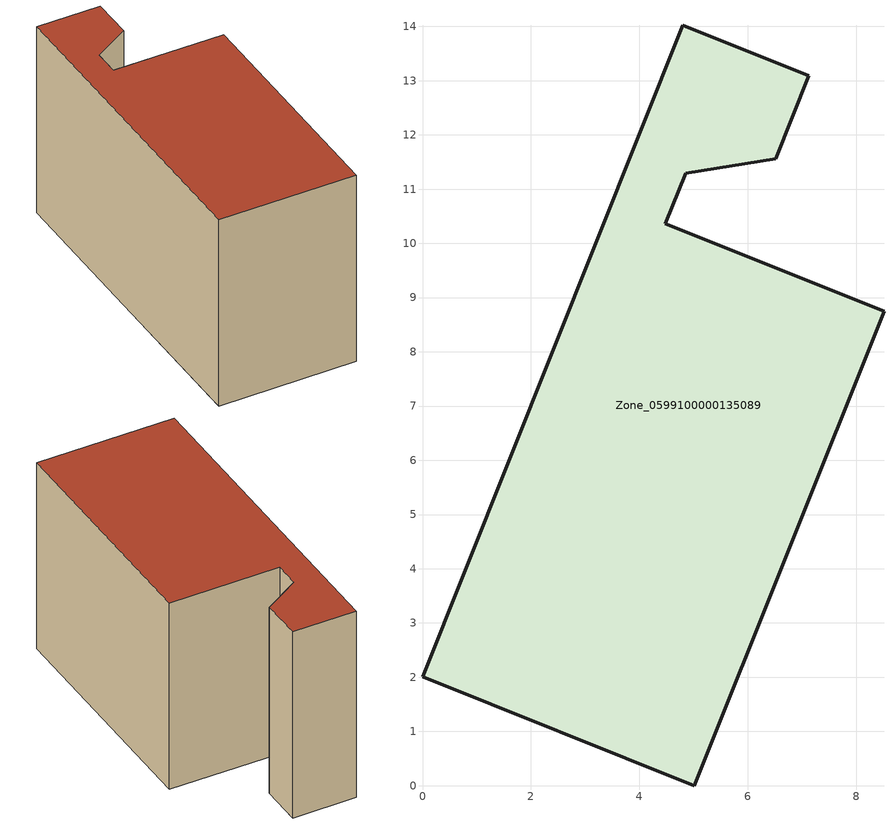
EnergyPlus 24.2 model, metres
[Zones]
Zone_0599100000135089
 floor ground (C_G): 4.85,11.29 4.48,10.36 8.51,8.75 5.01,0 0,2.01 4.8,14.02 7.12,13.09 6.51,11.56 z0.32
 wall outside (C_F): 7.12,13.09 4.8,14.02 0,2.01 5.01,0 8.51,8.75 4.48,10.36 4.85,11.29 6.51,11.56 7.12,13.09 z0.32:8.22
 roof outside (C_R): 4.48,10.36 4.85,11.29 6.51,11.56 7.12,13.09 4.8,14.02 0,2.01 5.01,0 8.51,8.75 z8.22
[BUILDING]
Pand.0599100000135089: North Axis=0; Terrain=City; Loads Convergence Tolerance Value=0.04; Temperature Convergence Tolerance Value=0.4; Solar Distribution=FullExterior; Maximum Number of Warmup Days=25; Minimum Number of Warmup Days=1
[Site:Location]
Rotterdam.The.Hague.AP_ZH_NLD Design_Conditions: Latitude=51.96; Longitude=4.45; Time Zone=1; Elevation=-4.5
[SITE:GROUNDTEMPERATURE:BUILDINGSURFACE]
18, 18, 18, 18, 18, 18, 18, 18, 18, 18, 18, 18
[MATERIAL] Thermal Absorptance=0.9; Solar Absorptance=0.7; Visible Absorptance=0.7
Name | Roughness | Thickness | Conductivity | Density | Specific Heat
G.TI.1975-1991 | MediumSmooth | 0.15 | 0.288461 | 540 | 1210
F.TI.1975-1991 | Rough | 0.3 | 0.230769 | 1920 | 840
R.TI.1975-1991 | MediumRough | 0.2 | 0.153846 | 1500 | 1000
[CONSTRUCTION]
C_G: G.TI.1975-1991
C_F: F.TI.1975-1991
C_R: R.TI.1975-1991
[ZONE]
Zone_0599100000135089: Type=1; Multiplier=1; Ceiling Height=Autocalculate; Volume=Autocalculate; Floor Area=autocalculate; Part of Total Floor Area=Yes
[ZONEINFILTRATION:DESIGNFLOWRATE]
Infil_Zone_0599100000135089: Zone or ZoneList or Space or SpaceList=Zone_0599100000135089; Schedule=AlwaysOn; Design Flow Rate Calculation Method=Flow/Area; Flow Rate per Floor Area=0.003; Constant Term Coefficient=1; Temperature Term Coefficient=0; Velocity Term Coefficient=0; Velocity Squared Term Coefficient=0
[HVACTEMPLATE:ZONE:IDEALLOADSAIRSYSTEM]
Zone_0599100000135089: Maximum Heating Supply Air Temperature=50; Minimum Cooling Supply Air Temperature=13; Maximum Heating Supply Air Humidity Ratio=0.0156; Minimum Cooling Supply Air Humidity Ratio=0.0077; Heating Limit=NoLimit; Cooling Limit=NoLimit; Dehumidification Control Type=ConstantSensibleHeatRatio; Cooling Sensible Heat Ratio=0.7; Dehumidification Setpoint=60; Humidification Control Type=None; Humidification Setpoint=30; Outdoor Air Method=None; Outdoor Air Flow Rate per Person=0.00944; Outdoor Air Flow Rate per Zone Floor Area=0; Outdoor Air Flow Rate per Zone=0; Demand Controlled Ventilation Type=None; Outdoor Air Economizer Type=NoEconomizer; Heat Recovery Type=None; Sensible Heat Recovery Effectiveness=0.7; Latent Heat Recovery Effectiveness=0.65
[ZONECONTROL:THERMOSTAT]
ThermostatControl_Zone_0599100000135089: Zone or ZoneList=Zone_0599100000135089; Control Type Schedule=DualSetpointControlType; Control 1=Thermostat_Zone_0599100000135089; Temperature Difference Between Cutout And Setpoint=0
[THERMOSTATSETPOINT:DUALSETPOINT]
Thermostat_Zone_0599100000135089: Heating Setpoint Temperature Schedule=HeatingSetpoint_Zone_0599100000135089; Cooling Setpoint Temperature Schedule=CoolingSetpoint_Zone_0599100000135089
[SCHEDULE:COMPACT]
HeatingSetpoint_Zone_0599100000135089: Through: 12/31, For: AllDays, Until: 24:00, 21
CoolingSetpoint_Zone_0599100000135089: Through: 12/31, For: AllDays, Until: 24:00, 24
DualSetpointControlType: Through: 12/31, For: AllDays, Until: 24:00, 4
AlwaysOn: Through: 12/31, For: AllDays, Until: 24:00, 1
